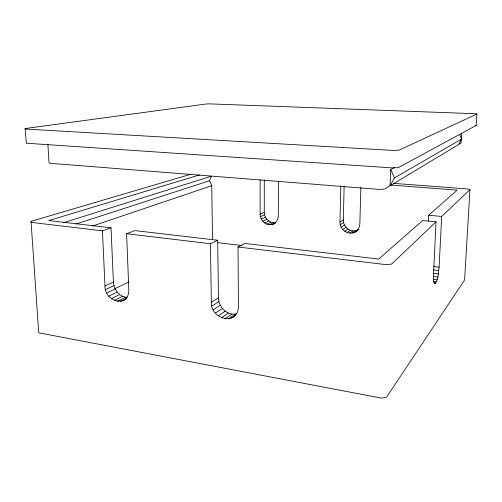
<?xml version="1.0" encoding="UTF-8"?>
<svg xmlns="http://www.w3.org/2000/svg" width="502" height="502" viewBox="0 0 502 502"><rect width="100%" height="100%" fill="white"/><g stroke="black" fill="none" stroke-linecap="round" stroke-linejoin="round"><path stroke-width="0.75" d="M260.13 179.735L260.149 214.166C259.804 221.696 269.26 228.234 275.51 222.631C269.549 223.622 264.209 218.056 264.265 212.258L264.29 179.76M278.466 181.096L278.303 215.96C278.315 219.976 275.567 223.911 271.507 224.664M357.976 230.029C351.62 236.957 339.44 231.19 339.986 222.06L340.802 185.853M358.836 229.395C352.297 234.014 342.872 227.594 343.337 219.97L344.115 186.6M360.875 187.441L359.84 224.024L359.426 226.622L358.359 228.975L356.709 230.914M394.836 167.248L390.694 169.45L390.098 185.771L394.434 177.921L461.677 139.023L459.644 134.404M428.325 220.93L428.595 215.258L457.19 190.139L389.941 184.987M236.567 313.781C227.243 316.078 218.502 306.917 218.439 297.881L217.692 240.251L210.451 243.721L211.336 302.311C210.225 319.059 237.986 326.739 238.444 306.471L238.023 247.009L244.882 243.426L378.759 259.032L422.558 220.56L436.056 221.828L433.364 277.311L433.822 282.105L434.945 283.755C438.698 279.394 438.302 272.68 439.087 267.215L441.716 216.444L469.966 189.612L467.644 188.94L393.737 183.355M461.564 132.992L460.999 143.101L384.657 189.047L379.38 189.423L49.46 163.225L49.008 162.535L47.891 144.093M469.966 189.612L464.588 279.959L386.534 397.207L381.457 398.124L38.736 332.807L31.024 221.369L190.76 174.276M476.216 125.431L476.9 114.023L474.484 113.697L209.78 103.876L206.435 103.958L25.1 128.543L26.361 143.221L392.959 167.95L398.4 167.618L476.216 125.431L475.011 125.243M76.015 224.03L209.541 180.745L211.612 176.127L63.377 222.744M458.426 144.651L461.677 139.023M127.138 297.272C119.407 297.14 113.803 289.372 113.402 282.105L111.024 227.82L102.439 230.857L104.993 286.002C104.065 301.332 129.146 308.962 128.807 289.654L126.604 233.731L134.912 230.6L217.692 240.251M436.056 221.828L391.579 264.083L386.308 264.667L238.023 247.009M231.698 317.979L235.407 315.394M354.6 232.307L357.794 230.085M234.503 316.128L235.733 315.275M228.435 318.889L235.281 314.145M352.178 233.072L355.391 230.845M224.94 318.814L231.83 314.083M349.605 233.148L352.843 230.92M221.451 317.766L228.391 313.053M347.058 232.533L350.321 230.318M218.194 315.808L225.178 311.14M344.705 231.284L347.993 229.088M215.389 313.085L222.417 308.466M342.703 229.477L346.016 227.299M213.224 309.778L220.29 305.222M341.191 227.23L344.516 225.084M211.844 306.107L218.935 301.614M340.262 224.701L343.606 222.587M211.336 302.311L218.439 297.881M339.986 222.06L343.337 219.97M123.272 300.554L125.996 299.167M273.703 223.923L275.692 222.907M125.663 298.784L127.019 298.094M120.449 301.451L125.914 298.671M117.393 301.413L125.625 297.259M269.16 224.745L273.182 222.712M114.312 300.46L122.576 296.324M266.819 224.174L270.867 222.154M111.406 298.652L119.708 294.548M264.648 222.982L268.714 220.974M108.871 296.111L117.211 292.057M262.784 221.256L266.869 219.274M106.876 293.017L115.247 289.014M261.354 219.117L265.458 217.153M114.92 288.681L129.077 281.929M105.558 289.566L113.948 285.619M260.456 216.695L264.567 214.762M476.9 114.023L399.077 150.173L393.612 150.449L25.42 129.039L25.1 128.543M104.993 286.002L113.402 282.105M260.149 214.166L264.265 212.258M92.318 226.082L211.75 185.702L209.541 180.745M199.545 174.953L48.813 220.566L111.024 227.82M428.595 215.258L441.716 216.444M433.772 266.587L439.087 267.215M218 242.711L242.096 245.553M433.515 269.932L438.823 270.559M102.439 230.857L31.362 222.386L31.024 221.369M126.604 233.731L210.451 243.721M433.082 273.27L438.397 273.916M433.257 276.495L437.826 277.054M433.333 279.294L437.148 279.771M433.351 281.496L436.407 281.879M434.123 283.053L435.654 283.247M390.694 169.45L394.434 177.921M211.75 185.702L212.528 239.718"/></g></svg>
